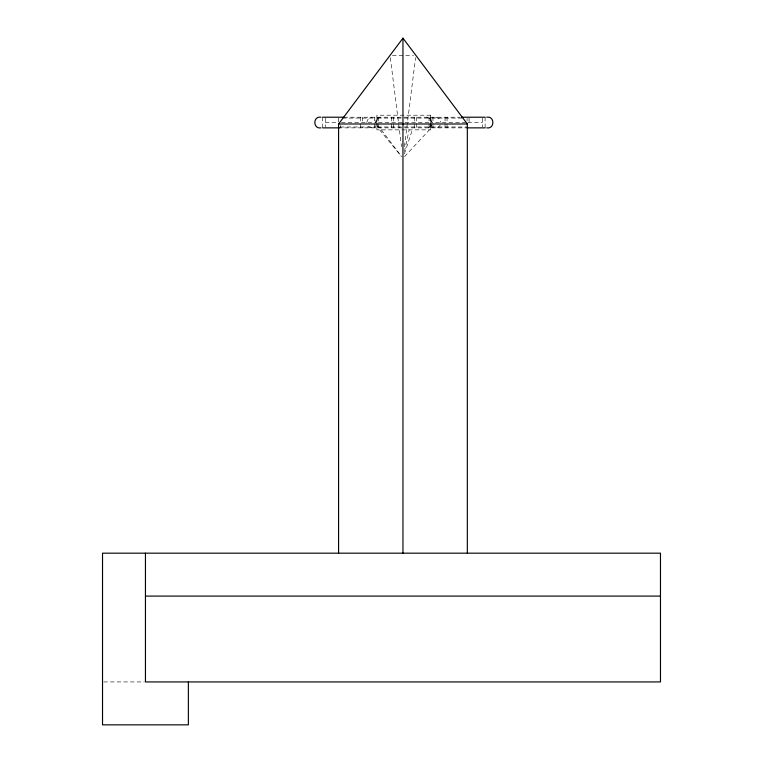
<?xml version="1.0" encoding="UTF-8"?>
<svg xmlns="http://www.w3.org/2000/svg" width="763" height="763" viewBox="0 0 763 763"><rect width="100%" height="100%" fill="white"/><g stroke="black" fill="none" stroke-linecap="round" stroke-linejoin="round"><path stroke-width="0.57" stroke-dasharray="3.81 2.86" d="M404.428 146.62L415.568 57.692M366.679 122.538L368.243 118.77L372.01 117.216M375.596 122.538L377.151 118.77L380.899 117.216M404.447 151.494L409.168 129.863M404.4 153.945L412.316 129.863M431.362 125.199L429.416 127.144L426.775 127.86M440.28 125.199L438.324 127.144L435.654 127.86M404.562 156.596L429.35 129.863M392.401 55.356L413.517 55.356M343.989 117.216L460.175 117.216M342.577 118.074L375.987 118.074M377.485 118.074L430.189 118.074M431.705 118.074L462.445 118.074M325.267 122.538L337.074 122.538M341.366 122.538L375.987 122.538L375.987 117.216M466.079 122.538L431.705 122.538L431.705 117.216M467.843 122.538L482.426 122.538M340.327 126.992L375.987 126.992M377.485 126.992L430.189 126.992M431.705 126.992L467.109 126.992M338.076 127.86L468.415 127.86M103.72 681.931L144.255 681.931M435.654 117.216L439.431 118.77L440.995 122.538M372.01 127.86L369.34 127.144L367.394 125.199M426.775 117.216L430.513 118.77L432.068 122.538M380.899 127.86L378.248 127.144L376.312 125.199M379.669 129.863L401.452 156.491M381.29 129.863L401.519 156.425M390.351 57.692L401.491 146.62M485.106 117.216L485.115 127.86M482.426 118.074L482.426 126.992M469.083 118.074L469.083 122.538M467.08 118.399L467.08 120.764M447.051 117.216L447.051 127.86M445.048 117.216L445.048 122.538M445.048 123.654L445.048 127.86M432.974 117.216L432.974 127.86M431.705 123.654L431.705 127.86M430.79 117.216L430.79 127.86M430.189 117.216L430.189 122.538L377.485 122.538L377.485 117.216M430.189 123.654L430.189 127.86M429.025 117.216L429.016 127.86M416.321 117.216L416.321 122.538M416.321 123.654L416.321 127.86M414.242 117.216L414.242 127.86M393.431 117.216L393.431 127.86M391.343 117.216L391.343 122.538M391.343 123.654L391.343 127.86M378.667 117.216L378.667 127.86M377.485 123.654L377.485 127.86M375.987 123.654L375.987 127.86M374.7 117.216L374.7 127.86M362.644 117.216L362.644 122.538M362.644 126.992L362.644 127.86M360.641 117.216L360.641 127.86M340.613 125.494L340.613 127.86M338.61 118.074L338.61 122.538M325.267 118.074L325.267 126.992M322.587 117.216L322.587 127.86M430.685 115.203L376.874 115.203L376.874 129.863L430.685 129.863L430.685 115.203"/><path stroke-width="1.14" d="M338.581 553.175L338.581 123.987L402.959 38.15L467.337 123.987L467.337 553.175M320.956 117.216C312.82 115.785 312.82 129.281 320.956 127.86M322.587 117.216L343.989 117.216M461.548 117.216L485.115 117.216M486.756 117.216C494.882 115.785 494.882 129.281 486.756 127.86M338.581 123.987L467.337 123.987M322.587 127.86L339.602 127.86M467.061 127.86L485.115 127.86M145.447 596.094L660.472 596.094M402.959 38.15L402.959 553.175M188.366 681.931L188.366 724.85L102.528 724.85L102.528 553.175L660.472 553.175L660.472 681.931L145.447 681.931L145.447 553.175"/></g></svg>
